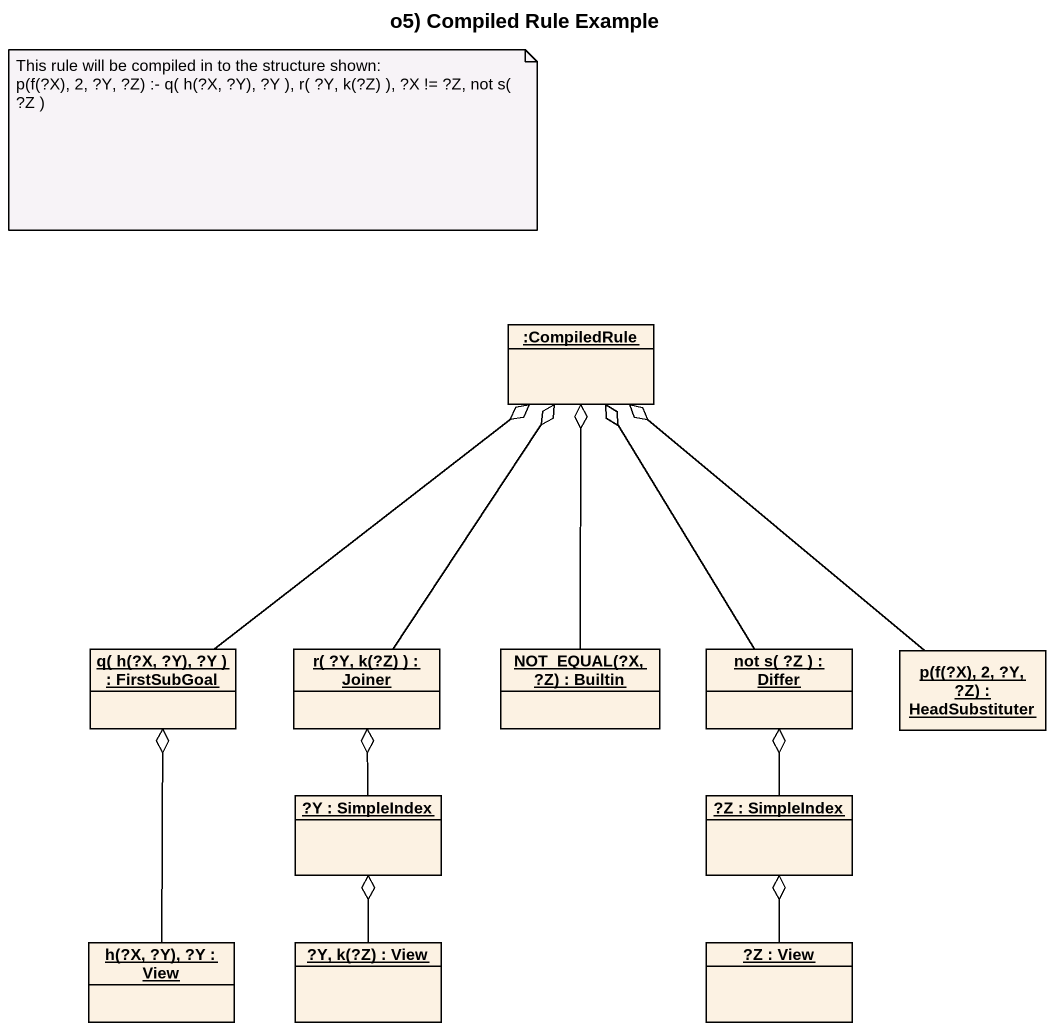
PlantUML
@startuml
title o5) Compiled Rule Example
hide circle
hide empty members
object ":CompiledRule" as CompiledRule
object "q( h(?X, ?Y), ?Y ) : FirstSubGoal" as q_h_X_Y_Y
object "r( ?Y, k(?Z) ) : Joiner" as r_Y_k_Z
object "NOT_EQUAL(?X, ?Z) : Builtin" as NOT_EQUAL_X_Z
object "not s( ?Z ) : Differ" as not_s_Z
object "p(f(?X), 2, ?Y, ?Z) : HeadSubstituter" as p_f_X_2_Y_Z
object "?Y : SimpleIndex" as Y
object "?Z : SimpleIndex" as Z
object "h(?X, ?Y), ?Y : View" as h_X_Y_Y
object "?Y, k(?Z) : View" as Y_k_Z
object "?Z : View" as Z_2
q_h_X_Y_Y -up-o CompiledRule
r_Y_k_Z -up-o CompiledRule
NOT_EQUAL_X_Z -up-o CompiledRule
not_s_Z -up-o CompiledRule
p_f_X_2_Y_Z -up-o CompiledRule
Y -up-o r_Y_k_Z
Z -up-o not_s_Z
h_X_Y_Y -up-o q_h_X_Y_Y
Y_k_Z -up-o Y
Z_2 -up-o Z
note as N1
  This rule will be compiled in to the structure shown:
  p(f(?X), 2, ?Y, ?Z) :- q( h(?X, ?Y), ?Y ), r( ?Y, k(?Z) ), ?X != ?Z, not s( ?Z )
end note
@enduml
